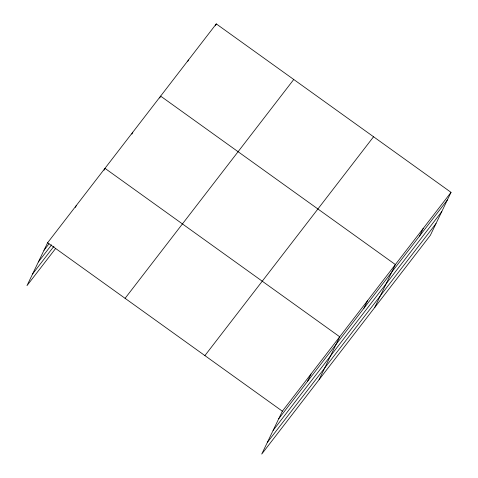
<?xml version="1.0" encoding="UTF-8"?>
<svg xmlns="http://www.w3.org/2000/svg" width="478" height="478" viewBox="0 0 478 478"><rect width="100%" height="100%" fill="white"/><g stroke="black" fill="none" stroke-linecap="round" stroke-linejoin="round"><path stroke-width="0.72" d="M451.029 192.347L282.367 411.194L261.717 454.1L430.379 235.26L451.029 192.347L216.283 23.9L47.621 242.74L26.971 285.653L55.645 248.446M75.381 207.434L76.295 205.54M104.055 170.234L104.969 168.334L339.715 336.787L319.065 379.693M131.88 134.121L132.794 132.227M159.712 98.014L160.626 96.12L395.372 264.567L374.722 307.474M187.848 61.274L188.452 60.007M215.369 25.794L216.283 23.9M307.39 381.569L311.041 373.987M363.895 308.256L367.54 300.674M419.553 236.036L423.203 228.46M43.976 250.323L48.977 243.828M38.36 261.98L51.558 244.856M32.582 273.996L53.972 246.236M125.087 298.332L293.749 79.485M204.901 355.602L373.563 136.762M278.722 418.77L447.384 199.929M273.111 430.427L441.774 211.587M267.327 442.443L435.99 223.596M47.621 242.74L282.367 411.194"/></g></svg>
